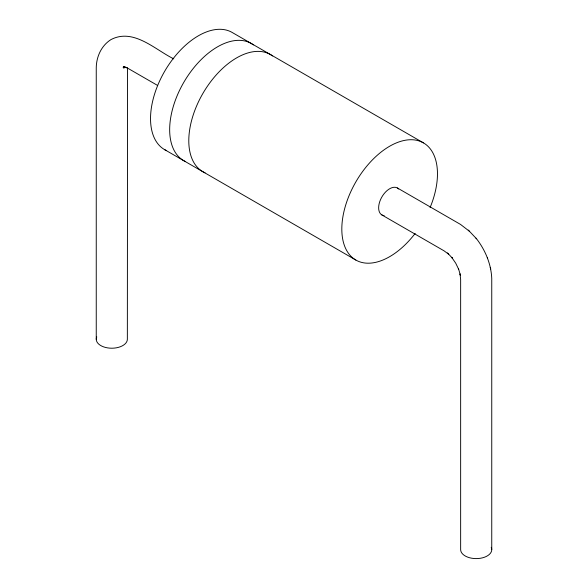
<?xml version="1.0" encoding="UTF-8"?>
<svg xmlns="http://www.w3.org/2000/svg" width="588" height="588" viewBox="0 0 588 588"><rect width="100%" height="100%" fill="white"/><g stroke="black" fill="none" stroke-linecap="round" stroke-linejoin="round"><path stroke-width="0.88" d="M127.559 67.576L127.353 339.239A15.553 8.982 0 0 1 109.772 348.14A15.553 8.982 0 0 1 96.777 336.909M125.09 67.363L123.539 67.951L125.582 67.319M124.663 67.157L123.061 67.208L126.508 67.554L123.774 66.635L128.441 68.62L157.547 85.422M423.456 142.891L232.172 32.458A67.627 39.043 -60 0 0 163.817 72.78A67.627 39.043 -60 0 0 166.044 150.388M173.769 58.866C155.063 49.737 133.557 27.812 110.963 39.594C101.276 45.71 96.322 56.845 96.248 68.076L96.248 339.239M397.422 187.991L460.573 224.454L469.437 231.29M381.862 214.936L443.999 250.804L448.666 254.214L447.512 253.002L452.547 258.301L451.944 257.676L455.744 263.24L458.669 269.319L458.427 268.488L460.5 275.493L460.029 273.89L460.647 279.631L460.647 549.618A15.553 8.982 0 0 0 478.228 558.526A15.553 8.982 0 0 0 491.223 547.296M164.544 149.595L355.828 260.028M475.942 238.162L476.545 238.787C485.32 250.172 491.12 264.012 491.752 278.455L491.752 549.618M468.283 230.077L476.545 238.787M490.267 267.364L490.737 268.966M487.327 257.463L487.562 258.294M205.072 172.828A67.627 39.043 -60 0 1 202.801 93.588A67.627 39.043 -60 0 1 272.56 55.941M415.15 233.443A67.627 39.043 -60 0 1 342.657 238.882A67.627 39.043 -60 0 1 398.561 142.061A67.627 39.043 -60 0 1 430.093 207.564M185.169 161.428A67.627 39.043 -60 0 1 184.044 81.908A67.627 39.043 -60 0 1 253.428 44.894M384.14 215.634A15.553 8.982 -60 0 1 381.531 197.561A15.553 8.982 -60 0 1 398.657 188.976"/></g></svg>
